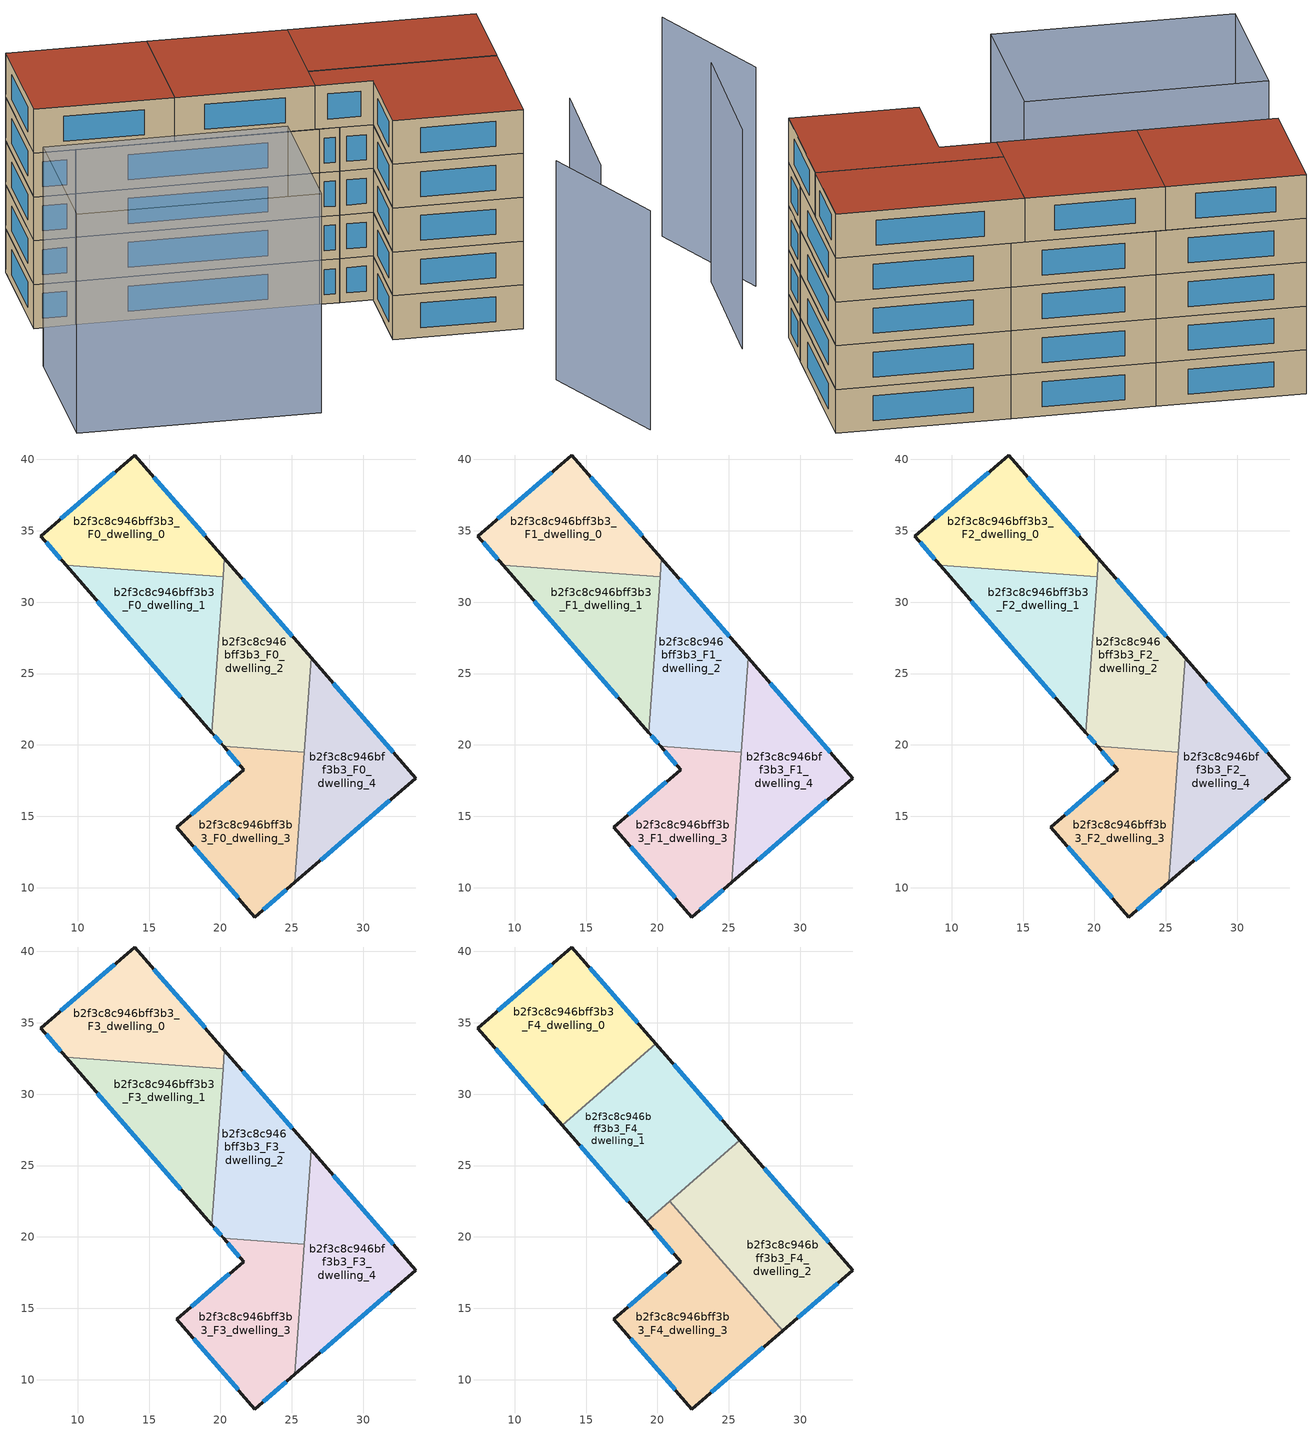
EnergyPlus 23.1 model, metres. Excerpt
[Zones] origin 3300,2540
b2f3c8c946bff3b3_F0_dwelling_0
 floor ground (EU_floor_Construction): 14,40.3 20.28,33.09 20.18,31.79 9.19,32.58 7.42,34.62 z0
 wall outside (EU_wall_Construction): 20.28,33.09 14,40.3 7.42,34.62 9.19,32.58 z0:3
 wall to b2f3c8c946bff3b3_F0_dwelling_1 (EU_wall_Construction): 9.19,32.58 20.18,31.79 z0:3
 wall to b2f3c8c946bff3b3_F0_dwelling_2 (EU_wall_Construction): 20.18,31.79 20.28,33.09 z0:3
 window (EU_Window_Construction): 7.8,34.18 8.81,33.01 / 12.59,39.08 8.83,35.83 / 18.93,34.63 15.35,38.75 z0.64:2.36
b2f3c8c946bff3b3_F0_dwelling_1
 floor ground (EU_floor_Construction): 20.18,31.79 19.4,20.84 9.19,32.58 z0
 wall outside (EU_wall_Construction): 9.19,32.58 19.4,20.84 z0:3
 wall to b2f3c8c946bff3b3_F0_dwelling_2 (EU_wall_Construction): 19.4,20.84 20.18,31.79 z0:3
 window (EU_Window_Construction): 11.38,30.06 17.21,23.36 z0.64:2.36
b2f3c8c946bff3b3_F0_dwelling_2
 floor ground (EU_floor_Construction): 20.28,33.09 26.34,26.11 25.87,19.5 20.22,19.91 19.4,20.84 z0
 wall outside (EU_wall_Construction): 26.34,26.11 20.28,33.09 / 19.4,20.84 20.22,19.91 z0:3
 wall to b2f3c8c946bff3b3_F0_dwelling_3 (EU_wall_Construction): 20.22,19.91 25.87,19.5 z0:3
 wall to b2f3c8c946bff3b3_F0_dwelling_4 (EU_wall_Construction): 25.87,19.5 26.34,26.11 z0:3
 window (EU_Window_Construction): 25.04,27.61 21.58,31.59 / 19.58,20.64 20.04,20.11 z0.64:2.36
b2f3c8c946bff3b3_F0_dwelling_3
 floor ground (EU_floor_Construction): 25.87,19.5 25.22,10.38 22.41,7.96 16.95,14.24 21.64,18.28 20.22,19.91 z0
 wall outside (EU_wall_Construction): 20.22,19.91 21.64,18.28 16.95,14.24 22.41,7.96 25.22,10.38 z0:3
 wall to b2f3c8c946bff3b3_F0_dwelling_4 (EU_wall_Construction): 25.22,10.38 25.87,19.5 z0:3
 window (EU_Window_Construction): 20.63,17.41 17.95,15.1 / 20.52,19.56 21.33,18.62 / 23.01,8.48 24.61,9.86 / 18.12,12.89 21.24,9.3 z0.64:2.36
b2f3c8c946bff3b3_F0_dwelling_4
 floor ground (EU_floor_Construction): 26.34,26.11 33.67,17.68 25.22,10.38 z0
 wall outside (EU_wall_Construction): 25.22,10.38 33.67,17.68 26.34,26.11 z0:3
 window (EU_Window_Construction): 27.03,11.95 31.86,16.12 / 32.1,19.49 27.91,24.31 z0.64:2.36
b2f3c8c946bff3b3_F1_dwelling_0
 floor to b2f3c8c946bff3b3_F0_dwelling_0 (EU_floor_Construction): 14,40.3 20.28,33.09 20.18,31.79 9.19,32.58 7.42,34.62 z3
 wall outside (EU_wall_Construction): 20.28,33.09 14,40.3 7.42,34.62 9.19,32.58 z3:6
 wall to b2f3c8c946bff3b3_F1_dwelling_1 (EU_wall_Construction): 9.19,32.58 20.18,31.79 z3:6
 wall to b2f3c8c946bff3b3_F1_dwelling_2 (EU_wall_Construction): 20.18,31.79 20.28,33.09 z3:6
 window (EU_Window_Construction): 7.8,34.18 8.81,33.01 / 12.59,39.08 8.83,35.83 / 18.93,34.63 15.35,38.75 z3.64:5.36
b2f3c8c946bff3b3_F1_dwelling_1
 floor to b2f3c8c946bff3b3_F0_dwelling_1 (EU_floor_Construction): 20.18,31.79 19.4,20.84 9.19,32.58 z3
 wall outside (EU_wall_Construction): 9.19,32.58 19.4,20.84 z3:6
 wall to b2f3c8c946bff3b3_F1_dwelling_2 (EU_wall_Construction): 19.4,20.84 20.18,31.79 z3:6
 window (EU_Window_Construction): 11.38,30.06 17.21,23.36 z3.64:5.36
b2f3c8c946bff3b3_F1_dwelling_2
 floor to b2f3c8c946bff3b3_F0_dwelling_2 (EU_floor_Construction): 20.28,33.09 26.34,26.11 25.87,19.5 20.22,19.91 19.4,20.84 z3
 wall outside (EU_wall_Construction): 26.34,26.11 20.28,33.09 / 19.4,20.84 20.22,19.91 z3:6
 wall to b2f3c8c946bff3b3_F1_dwelling_3 (EU_wall_Construction): 20.22,19.91 25.87,19.5 z3:6
 wall to b2f3c8c946bff3b3_F1_dwelling_4 (EU_wall_Construction): 25.87,19.5 26.34,26.11 z3:6
 window (EU_Window_Construction): 25.04,27.61 21.58,31.59 / 19.58,20.64 20.04,20.11 z3.64:5.36
b2f3c8c946bff3b3_F1_dwelling_3
 floor to b2f3c8c946bff3b3_F0_dwelling_3 (EU_floor_Construction): 25.87,19.5 25.22,10.38 22.41,7.96 16.95,14.24 21.64,18.28 20.22,19.91 z3
 wall outside (EU_wall_Construction): 20.22,19.91 21.64,18.28 16.95,14.24 22.41,7.96 25.22,10.38 z3:6
 wall to b2f3c8c946bff3b3_F1_dwelling_4 (EU_wall_Construction): 25.22,10.38 25.87,19.5 z3:6
 window (EU_Window_Construction): 20.63,17.41 17.95,15.1 / 20.52,19.56 21.33,18.62 / 23.01,8.48 24.61,9.86 / 18.12,12.89 21.24,9.3 z3.64:5.36
b2f3c8c946bff3b3_F1_dwelling_4
 floor to b2f3c8c946bff3b3_F0_dwelling_4 (EU_floor_Construction): 26.34,26.11 33.67,17.68 25.22,10.38 z3
 wall outside (EU_wall_Construction): 25.22,10.38 33.67,17.68 26.34,26.11 z3:6
 window (EU_Window_Construction): 27.03,11.95 31.86,16.12 / 32.1,19.49 27.91,24.31 z3.64:5.36
b2f3c8c946bff3b3_F2_dwelling_0
 floor to b2f3c8c946bff3b3_F1_dwelling_0 (EU_floor_Construction): 14,40.3 20.28,33.09 20.18,31.79 9.19,32.58 7.42,34.62 z6
 wall outside (EU_wall_Construction): 20.28,33.09 14,40.3 7.42,34.62 9.19,32.58 z6:9
 wall to b2f3c8c946bff3b3_F2_dwelling_1 (EU_wall_Construction): 9.19,32.58 20.18,31.79 z6:9
 wall to b2f3c8c946bff3b3_F2_dwelling_2 (EU_wall_Construction): 20.18,31.79 20.28,33.09 z6:9
 window (EU_Window_Construction): 7.8,34.18 8.81,33.01 / 12.59,39.08 8.83,35.83 / 18.93,34.63 15.35,38.75 z6.64:8.36
b2f3c8c946bff3b3_F2_dwelling_1
 floor to b2f3c8c946bff3b3_F1_dwelling_1 (EU_floor_Construction): 20.18,31.79 19.4,20.84 9.19,32.58 z6
 wall outside (EU_wall_Construction): 9.19,32.58 19.4,20.84 z6:9
 wall to b2f3c8c946bff3b3_F2_dwelling_2 (EU_wall_Construction): 19.4,20.84 20.18,31.79 z6:9
 window (EU_Window_Construction): 11.38,30.06 17.21,23.36 z6.64:8.36
b2f3c8c946bff3b3_F2_dwelling_2
 floor to b2f3c8c946bff3b3_F1_dwelling_2 (EU_floor_Construction): 20.28,33.09 26.34,26.11 25.87,19.5 20.22,19.91 19.4,20.84 z6
 wall outside (EU_wall_Construction): 26.34,26.11 20.28,33.09 / 19.4,20.84 20.22,19.91 z6:9
 wall to b2f3c8c946bff3b3_F2_dwelling_3 (EU_wall_Construction): 20.22,19.91 25.87,19.5 z6:9
 wall to b2f3c8c946bff3b3_F2_dwelling_4 (EU_wall_Construction): 25.87,19.5 26.34,26.11 z6:9
 window (EU_Window_Construction): 25.04,27.61 21.58,31.59 / 19.58,20.64 20.04,20.11 z6.64:8.36
b2f3c8c946bff3b3_F2_dwelling_3
 floor to b2f3c8c946bff3b3_F1_dwelling_3 (EU_floor_Construction): 25.87,19.5 25.22,10.38 22.41,7.96 16.95,14.24 21.64,18.28 20.22,19.91 z6
 wall outside (EU_wall_Construction): 20.22,19.91 21.64,18.28 16.95,14.24 22.41,7.96 25.22,10.38 z6:9
 wall to b2f3c8c946bff3b3_F2_dwelling_4 (EU_wall_Construction): 25.22,10.38 25.87,19.5 z6:9
 window (EU_Window_Construction): 20.63,17.41 17.95,15.1 / 20.52,19.56 21.33,18.62 / 23.01,8.48 24.61,9.86 / 18.12,12.89 21.24,9.3 z6.64:8.36
b2f3c8c946bff3b3_F2_dwelling_4
 floor to b2f3c8c946bff3b3_F1_dwelling_4 (EU_floor_Construction): 26.34,26.11 33.67,17.68 25.22,10.38 z6
 wall outside (EU_wall_Construction): 25.22,10.38 33.67,17.68 26.34,26.11 z6:9
 window (EU_Window_Construction): 27.03,11.95 31.86,16.12 / 32.1,19.49 27.91,24.31 z6.64:8.36
b2f3c8c946bff3b3_F3_dwelling_0
 floor to b2f3c8c946bff3b3_F2_dwelling_0 (EU_floor_Construction): 14,40.3 20.28,33.09 20.18,31.79 9.19,32.58 7.42,34.62 z9
 wall outside (EU_wall_Construction): 20.28,33.09 14,40.3 7.42,34.62 9.19,32.58 z9:12
 wall to b2f3c8c946bff3b3_F3_dwelling_1 (EU_wall_Construction): 9.19,32.58 20.18,31.79 z9:12
 wall to b2f3c8c946bff3b3_F3_dwelling_2 (EU_wall_Construction): 20.18,31.79 20.28,33.09 z9:12
 window (EU_Window_Construction): 7.8,34.18 8.81,33.01 / 12.59,39.08 8.83,35.83 / 18.93,34.63 15.35,38.75 z9.64:11.36
b2f3c8c946bff3b3_F3_dwelling_1
 floor to b2f3c8c946bff3b3_F2_dwelling_1 (EU_floor_Construction): 20.18,31.79 19.4,20.84 9.19,32.58 z9
 wall outside (EU_wall_Construction): 9.19,32.58 19.4,20.84 z9:12
 wall to b2f3c8c946bff3b3_F3_dwelling_2 (EU_wall_Construction): 19.4,20.84 20.18,31.79 z9:12
 window (EU_Window_Construction): 11.38,30.06 17.21,23.36 z9.64:11.36
b2f3c8c946bff3b3_F3_dwelling_2
 floor to b2f3c8c946bff3b3_F2_dwelling_2 (EU_floor_Construction): 20.28,33.09 26.34,26.11 25.87,19.5 20.22,19.91 19.4,20.84 z9
 wall outside (EU_wall_Construction): 26.34,26.11 20.28,33.09 / 19.4,20.84 20.22,19.91 z9:12
 wall to b2f3c8c946bff3b3_F3_dwelling_3 (EU_wall_Construction): 20.22,19.91 25.87,19.5 z9:12
 wall to b2f3c8c946bff3b3_F3_dwelling_4 (EU_wall_Construction): 25.87,19.5 26.34,26.11 z9:12
 window (EU_Window_Construction): 25.04,27.61 21.58,31.59 / 19.58,20.64 20.04,20.11 z9.64:11.36
b2f3c8c946bff3b3_F3_dwelling_3
 floor to b2f3c8c946bff3b3_F2_dwelling_3 (EU_floor_Construction): 25.87,19.5 25.22,10.38 22.41,7.96 16.95,14.24 21.64,18.28 20.22,19.91 z9
 wall outside (EU_wall_Construction): 20.22,19.91 21.64,18.28 16.95,14.24 22.41,7.96 25.22,10.38 z9:12
 wall to b2f3c8c946bff3b3_F3_dwelling_4 (EU_wall_Construction): 25.22,10.38 25.87,19.5 z9:12
 window (EU_Window_Construction): 20.63,17.41 17.95,15.1 / 20.52,19.56 21.33,18.62 / 23.01,8.48 24.61,9.86 / 18.12,12.89 21.24,9.3 z9.64:11.36
b2f3c8c946bff3b3_F3_dwelling_4
 floor to b2f3c8c946bff3b3_F2_dwelling_4 (EU_floor_Construction): 26.34,26.11 33.67,17.68 25.22,10.38 z9
 wall outside (EU_wall_Construction): 25.22,10.38 33.67,17.68 26.34,26.11 z9:12
 window (EU_Window_Construction): 27.03,11.95 31.86,16.12 / 32.1,19.49 27.91,24.31 z9.64:11.36
b2f3c8c946bff3b3_F4_dwelling_0
 floor to b2f3c8c946bff3b3_F3_dwelling_0 (EU_floor_Construction): 14,40.3 19.88,33.54 18.04,31.94 9.19,32.58 7.42,34.62 z12
 floor to b2f3c8c946bff3b3_F3_dwelling_1 (EU_floor_Construction): 18.04,31.94 13.32,27.84 9.19,32.58 z12
 wall outside (EU_wall_Construction): 19.88,33.54 14,40.3 7.42,34.62 13.32,27.84 z12:15
 wall to b2f3c8c946bff3b3_F4_dwelling_1 (EU_wall_Construction): 13.32,27.84 19.88,33.54 z12:15
 window (EU_Window_Construction): 8.68,33.16 12.05,29.29 / 12.59,39.08 8.83,35.83 / 18.62,34.99 15.26,38.85 z12.64:14.36
 roof outside (EU_roof_Construction): 19.88,33.54 14,40.3 7.42,34.62 13.32,27.84 z15
b2f3c8c946bff3b3_F4_dwelling_1
 floor to b2f3c8c946bff3b3_F3_dwelling_1 (EU_floor_Construction): 20.18,31.79 19.43,21.26 19.21,21.07 13.32,27.84 18.04,31.94 z12
 floor to b2f3c8c946bff3b3_F3_dwelling_0 (EU_floor_Construction): 19.88,33.54 20.28,33.09 20.18,31.79 18.04,31.94 z12
 floor to b2f3c8c946bff3b3_F3_dwelling_2 (EU_floor_Construction): 20.28,33.09 25.77,26.77 19.43,21.26 z12
 wall outside (EU_wall_Construction): 13.32,27.84 19.21,21.07 / 25.77,26.77 19.88,33.54 z12:15
 wall to b2f3c8c946bff3b3_F4_dwelling_2 (EU_wall_Construction): 20.87,22.52 25.77,26.77 z12:15
 wall to b2f3c8c946bff3b3_F4_dwelling_3 (EU_wall_Construction): 19.21,21.07 20.87,22.52 z12:15
 window (EU_Window_Construction): 14.58,26.39 17.94,22.52 / 24.51,28.22 21.14,32.09 z12.64:14.36
 roof outside (EU_roof_Construction): 25.77,26.77 19.88,33.54 13.32,27.84 19.21,21.07 z15
b2f3c8c946bff3b3_F4_dwelling_2
 floor to b2f3c8c946bff3b3_F3_dwelling_2 (EU_floor_Construction): 25.77,26.77 26.34,26.11 25.87,19.5 23.34,19.68 20.88,22.52 z12
 floor to b2f3c8c946bff3b3_F3_dwelling_4 (EU_floor_Construction): 26.34,26.11 33.67,17.68 28.76,13.45 25.69,16.98 z12
 floor to b2f3c8c946bff3b3_F3_dwelling_3 (EU_floor_Construction): 25.87,19.5 25.69,16.98 23.34,19.68 z12
 wall outside (EU_wall_Construction): 28.76,13.45 33.67,17.68 25.77,26.77 z12:15
 wall to b2f3c8c946bff3b3_F4_dwelling_3 (EU_wall_Construction): 20.88,22.52 28.76,13.45 z12:15
 window (EU_Window_Construction): 29.81,14.35 32.62,16.78 / 31.98,19.63 27.46,24.83 z12.64:14.36
 roof outside (EU_roof_Construction): 33.67,17.68 25.77,26.77 20.88,22.52 28.76,13.45 z15
b2f3c8c946bff3b3_F4_dwelling_3
 floor to b2f3c8c946bff3b3_F3_dwelling_3 (EU_floor_Construction): 23.34,19.68 25.69,16.98 25.22,10.38 22.41,7.96 16.95,14.24 21.64,18.28 20.22,19.91 z12
 floor to b2f3c8c946bff3b3_F3_dwelling_1 (EU_floor_Construction): 19.43,21.26 19.4,20.84 19.21,21.07 z12
 floor to b2f3c8c946bff3b3_F3_dwelling_4 (EU_floor_Construction): 25.69,16.98 28.76,13.45 25.22,10.38 z12
 floor to b2f3c8c946bff3b3_F3_dwelling_2 (EU_floor_Construction): 20.88,22.52 23.34,19.68 20.22,19.9 19.4,20.84 19.43,21.26 z12
 wall outside (EU_wall_Construction): 19.21,21.07 21.64,18.28 16.95,14.24 22.41,7.96 28.76,13.45 z12:15
 window (EU_Window_Construction): 23.77,9.13 27.4,12.27 / 18.12,12.89 21.24,9.3 / 20.63,17.41 17.95,15.1 / 19.73,20.47 21.11,18.87 z12.64:14.36
 roof outside (EU_roof_Construction): 28.76,13.45 20.88,22.52 19.21,21.07 21.64,18.28 16.95,14.24 22.41,7.96 z15
shading: 17.42,-0.4 25.36,6.32 / 16.63,2.36 12.91,-6.46 / 5.1,12.69 -5.12,24.44 / -5.12,24.44 2.74,31.29 / 2.74,31.29 12.96,19.54 / 12.96,19.54 5.1,12.69 z0:15
[Building]
EU S2 Campaign: North Axis=0; Terrain=City; Solar Distribution=FullExterior
[Site:Location]
Yerevan-Zvartnots.Intl.AP: Latitude=40.15; Longitude=44.383; Time Zone=4; Elevation=854
[SizingPeriod:WeatherFileDays]
AnnualSizingPeriod: Begin Month=1; Begin Day of Month=1; End Month=12; End Day of Month=31; Day of Week for Start Day=Monday; Use Weather File Daylight Saving Period=No; Use Weather File Rain and Snow Indicators=No
[MATERIAL]
EU_InternalMass_Material: Roughness=MediumRough; Thickness=0.1; Conductivity=1; Density=1800; Specific Heat=900; Thermal Absorptance=0.9; Solar Absorptance=0.7; Visible Absorptance=0.7
[MATERIAL:NOMASS] Roughness=MediumRough; Thermal Absorptance=0.9; Solar Absorptance=0.7; Visible Absorptance=0.7
Name | Thermal Resistance
EU_wall_NoMass | 1.05043
EU_roof_NoMass | 1.45357
EU_floor_NoMass | 0.478065
[WINDOWMATERIAL:SIMPLEGLAZINGSYSTEM]
EU_Window_SimpleGlazing: UFactor=2.5566; Solar Heat Gain Coefficient=0.75; Visible Transmittance=0.75
[CONSTRUCTION]
EU_wall_Construction: EU_wall_NoMass
EU_roof_Construction: EU_roof_NoMass
EU_floor_Construction: EU_floor_NoMass
EU_Window_Construction: EU_Window_SimpleGlazing
EU_InternalMass_Construction: EU_InternalMass_Material
[ZONE] Type=1; Multiplier=1; Ceiling Height=autocalculate; Floor Area=autocalculate; Part of Total Floor Area=Yes
Name | Volume
b2f3c8c946bff3b3_F0_dwelling_0; b2f3c8c946bff3b3_F1_dwelling_0; b2f3c8c946bff3b3_F2_dwelling_0; b2f3c8c946bff3b3_F3_dwelling_0 | 181.427
b2f3c8c946bff3b3_F4_dwelling_0 | 234.039
b2f3c8c946bff3b3_F0_dwelling_1; b2f3c8c946bff3b3_F1_dwelling_1; b2f3c8c946bff3b3_F2_dwelling_1; b2f3c8c946bff3b3_F3_dwelling_1 | 181.401
b2f3c8c946bff3b3_F4_dwelling_1 | 234.027
b2f3c8c946bff3b3_F0_dwelling_2; b2f3c8c946bff3b3_F1_dwelling_2; b2f3c8c946bff3b3_F2_dwelling_2; b2f3c8c946bff3b3_F3_dwelling_2 | 193.052
b2f3c8c946bff3b3_F4_dwelling_2 | 234.028
b2f3c8c946bff3b3_F0_dwelling_3; b2f3c8c946bff3b3_F1_dwelling_3; b2f3c8c946bff3b3_F2_dwelling_3; b2f3c8c946bff3b3_F3_dwelling_3 | 193.041
b2f3c8c946bff3b3_F4_dwelling_3 | 234.02
b2f3c8c946bff3b3_F0_dwelling_4; b2f3c8c946bff3b3_F1_dwelling_4; b2f3c8c946bff3b3_F2_dwelling_4; b2f3c8c946bff3b3_F3_dwelling_4 | 187.21
[INTERNALMASS] Construction=EU_InternalMass_Construction
Name | Zone or ZoneList | Surface Area
b2f3c8c946bff3b3_F0_dwelling_0_EU_InternalMass | b2f3c8c946bff3b3_F0_dwelling_0 | 60.4734
b2f3c8c946bff3b3_F0_dwelling_1_EU_InternalMass | b2f3c8c946bff3b3_F0_dwelling_1 | 60.4608
b2f3c8c946bff3b3_F0_dwelling_2_EU_InternalMass | b2f3c8c946bff3b3_F0_dwelling_2 | 64.3501
b2f3c8c946bff3b3_F0_dwelling_3_EU_InternalMass | b2f3c8c946bff3b3_F0_dwelling_3 | 64.3471
b2f3c8c946bff3b3_F0_dwelling_4_EU_InternalMass | b2f3c8c946bff3b3_F0_dwelling_4 | 62.4033
b2f3c8c946bff3b3_F1_dwelling_0_EU_InternalMass | b2f3c8c946bff3b3_F1_dwelling_0 | 60.4734
b2f3c8c946bff3b3_F1_dwelling_1_EU_InternalMass | b2f3c8c946bff3b3_F1_dwelling_1 | 60.4608
b2f3c8c946bff3b3_F1_dwelling_2_EU_InternalMass | b2f3c8c946bff3b3_F1_dwelling_2 | 64.3501
b2f3c8c946bff3b3_F1_dwelling_3_EU_InternalMass | b2f3c8c946bff3b3_F1_dwelling_3 | 64.3471
b2f3c8c946bff3b3_F1_dwelling_4_EU_InternalMass | b2f3c8c946bff3b3_F1_dwelling_4 | 62.4033
b2f3c8c946bff3b3_F2_dwelling_0_EU_InternalMass | b2f3c8c946bff3b3_F2_dwelling_0 | 60.4734
b2f3c8c946bff3b3_F2_dwelling_1_EU_InternalMass | b2f3c8c946bff3b3_F2_dwelling_1 | 60.4608
b2f3c8c946bff3b3_F2_dwelling_2_EU_InternalMass | b2f3c8c946bff3b3_F2_dwelling_2 | 64.3501
b2f3c8c946bff3b3_F2_dwelling_3_EU_InternalMass | b2f3c8c946bff3b3_F2_dwelling_3 | 64.3471
b2f3c8c946bff3b3_F2_dwelling_4_EU_InternalMass | b2f3c8c946bff3b3_F2_dwelling_4 | 62.4033
b2f3c8c946bff3b3_F3_dwelling_0_EU_InternalMass | b2f3c8c946bff3b3_F3_dwelling_0 | 60.4734
b2f3c8c946bff3b3_F3_dwelling_1_EU_InternalMass | b2f3c8c946bff3b3_F3_dwelling_1 | 60.4608
b2f3c8c946bff3b3_F3_dwelling_2_EU_InternalMass | b2f3c8c946bff3b3_F3_dwelling_2 | 64.3501
b2f3c8c946bff3b3_F3_dwelling_3_EU_InternalMass | b2f3c8c946bff3b3_F3_dwelling_3 | 64.3471
b2f3c8c946bff3b3_F3_dwelling_4_EU_InternalMass | b2f3c8c946bff3b3_F3_dwelling_4 | 62.4033
b2f3c8c946bff3b3_F4_dwelling_0_EU_InternalMass | b2f3c8c946bff3b3_F4_dwelling_0 | 78.0129
b2f3c8c946bff3b3_F4_dwelling_1_EU_InternalMass | b2f3c8c946bff3b3_F4_dwelling_1 | 78.0092
b2f3c8c946bff3b3_F4_dwelling_2_EU_InternalMass | b2f3c8c946bff3b3_F4_dwelling_2 | 78.0079
b2f3c8c946bff3b3_F4_dwelling_3_EU_InternalMass | b2f3c8c946bff3b3_F4_dwelling_3 | 78.0063
[OTHEREQUIPMENT] Fuel Type=Electricity; Design Level Calculation Method=Watts/Area; Power per Zone Floor Area=1; Fraction Latent=0; Fraction Radiant=0; Fraction Lost=0; Carbon Dioxide Generation Rate=0; EndUse Subcategory=EU_Step8_InternalGains
Name | Zone or ZoneList or Space or SpaceList | Schedule
EU_Step8_InternalGain_b2f3c8c946bff3b3_F0_dwelling_0_f000 | b2f3c8c946bff3b3_F0_dwelling_0 | EU_Step8_GainSchedule_b2f3c8c946bff3b3_F0_dwelling_0_f000
EU_Step8_InternalGain_b2f3c8c946bff3b3_F0_dwelling_1_f000 | b2f3c8c946bff3b3_F0_dwelling_1 | EU_Step8_GainSchedule_b2f3c8c946bff3b3_F0_dwelling_1_f000
EU_Step8_InternalGain_b2f3c8c946bff3b3_F0_dwelling_2_f000 | b2f3c8c946bff3b3_F0_dwelling_2 | EU_Step8_GainSchedule_b2f3c8c946bff3b3_F0_dwelling_2_f000
EU_Step8_InternalGain_b2f3c8c946bff3b3_F0_dwelling_3_f000 | b2f3c8c946bff3b3_F0_dwelling_3 | EU_Step8_GainSchedule_b2f3c8c946bff3b3_F0_dwelling_3_f000
EU_Step8_InternalGain_b2f3c8c946bff3b3_F0_dwelling_4_f000 | b2f3c8c946bff3b3_F0_dwelling_4 | EU_Step8_GainSchedule_b2f3c8c946bff3b3_F0_dwelling_4_f000
EU_Step8_InternalGain_b2f3c8c946bff3b3_F1_dwelling_0_f000 | b2f3c8c946bff3b3_F1_dwelling_0 | EU_Step8_GainSchedule_b2f3c8c946bff3b3_F1_dwelling_0_f000
EU_Step8_InternalGain_b2f3c8c946bff3b3_F1_dwelling_1_f000 | b2f3c8c946bff3b3_F1_dwelling_1 | EU_Step8_GainSchedule_b2f3c8c946bff3b3_F1_dwelling_1_f000
EU_Step8_InternalGain_b2f3c8c946bff3b3_F1_dwelling_2_f000 | b2f3c8c946bff3b3_F1_dwelling_2 | EU_Step8_GainSchedule_b2f3c8c946bff3b3_F1_dwelling_2_f000
EU_Step8_InternalGain_b2f3c8c946bff3b3_F1_dwelling_3_f000 | b2f3c8c946bff3b3_F1_dwelling_3 | EU_Step8_GainSchedule_b2f3c8c946bff3b3_F1_dwelling_3_f000
EU_Step8_InternalGain_b2f3c8c946bff3b3_F1_dwelling_4_f000 | b2f3c8c946bff3b3_F1_dwelling_4 | EU_Step8_GainSchedule_b2f3c8c946bff3b3_F1_dwelling_4_f000
EU_Step8_InternalGain_b2f3c8c946bff3b3_F2_dwelling_0_f000 | b2f3c8c946bff3b3_F2_dwelling_0 | EU_Step8_GainSchedule_b2f3c8c946bff3b3_F2_dwelling_0_f000
EU_Step8_InternalGain_b2f3c8c946bff3b3_F2_dwelling_1_f000 | b2f3c8c946bff3b3_F2_dwelling_1 | EU_Step8_GainSchedule_b2f3c8c946bff3b3_F2_dwelling_1_f000
EU_Step8_InternalGain_b2f3c8c946bff3b3_F2_dwelling_2_f000 | b2f3c8c946bff3b3_F2_dwelling_2 | EU_Step8_GainSchedule_b2f3c8c946bff3b3_F2_dwelling_2_f000
EU_Step8_InternalGain_b2f3c8c946bff3b3_F2_dwelling_3_f000 | b2f3c8c946bff3b3_F2_dwelling_3 | EU_Step8_GainSchedule_b2f3c8c946bff3b3_F2_dwelling_3_f000
EU_Step8_InternalGain_b2f3c8c946bff3b3_F2_dwelling_4_f000 | b2f3c8c946bff3b3_F2_dwelling_4 | EU_Step8_GainSchedule_b2f3c8c946bff3b3_F2_dwelling_4_f000
EU_Step8_InternalGain_b2f3c8c946bff3b3_F3_dwelling_0_f000 | b2f3c8c946bff3b3_F3_dwelling_0 | EU_Step8_GainSchedule_b2f3c8c946bff3b3_F3_dwelling_0_f000
EU_Step8_InternalGain_b2f3c8c946bff3b3_F3_dwelling_1_f000 | b2f3c8c946bff3b3_F3_dwelling_1 | EU_Step8_GainSchedule_b2f3c8c946bff3b3_F3_dwelling_1_f000
EU_Step8_InternalGain_b2f3c8c946bff3b3_F3_dwelling_2_f000 | b2f3c8c946bff3b3_F3_dwelling_2 | EU_Step8_GainSchedule_b2f3c8c946bff3b3_F3_dwelling_2_f000
EU_Step8_InternalGain_b2f3c8c946bff3b3_F3_dwelling_3_f000 | b2f3c8c946bff3b3_F3_dwelling_3 | EU_Step8_GainSchedule_b2f3c8c946bff3b3_F3_dwelling_3_f000
EU_Step8_InternalGain_b2f3c8c946bff3b3_F3_dwelling_4_f000 | b2f3c8c946bff3b3_F3_dwelling_4 | EU_Step8_GainSchedule_b2f3c8c946bff3b3_F3_dwelling_4_f000
EU_Step8_InternalGain_b2f3c8c946bff3b3_F4_dwelling_0_f000 | b2f3c8c946bff3b3_F4_dwelling_0 | EU_Step8_GainSchedule_b2f3c8c946bff3b3_F4_dwelling_0_f000
EU_Step8_InternalGain_b2f3c8c946bff3b3_F4_dwelling_1_f000 | b2f3c8c946bff3b3_F4_dwelling_1 | EU_Step8_GainSchedule_b2f3c8c946bff3b3_F4_dwelling_1_f000
EU_Step8_InternalGain_b2f3c8c946bff3b3_F4_dwelling_2_f000 | b2f3c8c946bff3b3_F4_dwelling_2 | EU_Step8_GainSchedule_b2f3c8c946bff3b3_F4_dwelling_2_f000
EU_Step8_InternalGain_b2f3c8c946bff3b3_F4_dwelling_3_f000 | b2f3c8c946bff3b3_F4_dwelling_3 | EU_Step8_GainSchedule_b2f3c8c946bff3b3_F4_dwelling_3_f000
[ZONEVENTILATION:DESIGNFLOWRATE] Schedule=EU_AlwaysOn; Design Flow Rate Calculation Method=AirChanges/Hour; Air Changes per Hour=0.557805; Ventilation Type=Natural; Fan Pressure Rise=0; Fan Total Efficiency=1; Constant Term Coefficient=1; Temperature Term Coefficient=0; Velocity Term Coefficient=0; Velocity Squared Term Coefficient=0; Minimum Indoor Temperature=-100; Maximum Indoor Temperature=100; Delta Temperature=-100; Minimum Outdoor Temperature=-100; Maximum Outdoor Temperature=100; Maximum Wind Speed=40
Name | Zone or ZoneList or Space or SpaceList
EU_ConstantAir_b2f3c8c946bff3b3_F0_dwelling_0 | b2f3c8c946bff3b3_F0_dwelling_0
EU_ConstantAir_b2f3c8c946bff3b3_F0_dwelling_1 | b2f3c8c946bff3b3_F0_dwelling_1
EU_ConstantAir_b2f3c8c946bff3b3_F0_dwelling_2 | b2f3c8c946bff3b3_F0_dwelling_2
EU_ConstantAir_b2f3c8c946bff3b3_F0_dwelling_3 | b2f3c8c946bff3b3_F0_dwelling_3
EU_ConstantAir_b2f3c8c946bff3b3_F0_dwelling_4 | b2f3c8c946bff3b3_F0_dwelling_4
EU_ConstantAir_b2f3c8c946bff3b3_F1_dwelling_0 | b2f3c8c946bff3b3_F1_dwelling_0
EU_ConstantAir_b2f3c8c946bff3b3_F1_dwelling_1 | b2f3c8c946bff3b3_F1_dwelling_1
EU_ConstantAir_b2f3c8c946bff3b3_F1_dwelling_2 | b2f3c8c946bff3b3_F1_dwelling_2
EU_ConstantAir_b2f3c8c946bff3b3_F1_dwelling_3 | b2f3c8c946bff3b3_F1_dwelling_3
EU_ConstantAir_b2f3c8c946bff3b3_F1_dwelling_4 | b2f3c8c946bff3b3_F1_dwelling_4
EU_ConstantAir_b2f3c8c946bff3b3_F2_dwelling_0 | b2f3c8c946bff3b3_F2_dwelling_0
EU_ConstantAir_b2f3c8c946bff3b3_F2_dwelling_1 | b2f3c8c946bff3b3_F2_dwelling_1
EU_ConstantAir_b2f3c8c946bff3b3_F2_dwelling_2 | b2f3c8c946bff3b3_F2_dwelling_2
EU_ConstantAir_b2f3c8c946bff3b3_F2_dwelling_3 | b2f3c8c946bff3b3_F2_dwelling_3
EU_ConstantAir_b2f3c8c946bff3b3_F2_dwelling_4 | b2f3c8c946bff3b3_F2_dwelling_4
EU_ConstantAir_b2f3c8c946bff3b3_F3_dwelling_0 | b2f3c8c946bff3b3_F3_dwelling_0
EU_ConstantAir_b2f3c8c946bff3b3_F3_dwelling_1 | b2f3c8c946bff3b3_F3_dwelling_1
EU_ConstantAir_b2f3c8c946bff3b3_F3_dwelling_2 | b2f3c8c946bff3b3_F3_dwelling_2
EU_ConstantAir_b2f3c8c946bff3b3_F3_dwelling_3 | b2f3c8c946bff3b3_F3_dwelling_3
EU_ConstantAir_b2f3c8c946bff3b3_F3_dwelling_4 | b2f3c8c946bff3b3_F3_dwelling_4
EU_ConstantAir_b2f3c8c946bff3b3_F4_dwelling_0 | b2f3c8c946bff3b3_F4_dwelling_0
EU_ConstantAir_b2f3c8c946bff3b3_F4_dwelling_1 | b2f3c8c946bff3b3_F4_dwelling_1
EU_ConstantAir_b2f3c8c946bff3b3_F4_dwelling_2 | b2f3c8c946bff3b3_F4_dwelling_2
EU_ConstantAir_b2f3c8c946bff3b3_F4_dwelling_3 | b2f3c8c946bff3b3_F4_dwelling_3
[HVACTEMPLATE:THERMOSTAT] Constant Heating Setpoint=20; Constant Cooling Setpoint=50
EU_HeatOnly_b2f3c8c946bff3b3_F0_dwelling_0; EU_HeatOnly_b2f3c8c946bff3b3_F0_dwelling_1; EU_HeatOnly_b2f3c8c946bff3b3_F0_dwelling_2; EU_HeatOnly_b2f3c8c946bff3b3_F0_dwelling_3; EU_HeatOnly_b2f3c8c946bff3b3_F0_dwelling_4; EU_HeatOnly_b2f3c8c946bff3b3_F1_dwelling_0; EU_HeatOnly_b2f3c8c946bff3b3_F1_dwelling_1; EU_HeatOnly_b2f3c8c946bff3b3_F1_dwelling_2; EU_HeatOnly_b2f3c8c946bff3b3_F1_dwelling_3; EU_HeatOnly_b2f3c8c946bff3b3_F1_dwelling_4; EU_HeatOnly_b2f3c8c946bff3b3_F2_dwelling_0; EU_HeatOnly_b2f3c8c946bff3b3_F2_dwelling_1; EU_HeatOnly_b2f3c8c946bff3b3_F2_dwelling_2; EU_HeatOnly_b2f3c8c946bff3b3_F2_dwelling_3; EU_HeatOnly_b2f3c8c946bff3b3_F2_dwelling_4; EU_HeatOnly_b2f3c8c946bff3b3_F3_dwelling_0; EU_HeatOnly_b2f3c8c946bff3b3_F3_dwelling_1; EU_HeatOnly_b2f3c8c946bff3b3_F3_dwelling_2; EU_HeatOnly_b2f3c8c946bff3b3_F3_dwelling_3; EU_HeatOnly_b2f3c8c946bff3b3_F3_dwelling_4; EU_HeatOnly_b2f3c8c946bff3b3_F4_dwelling_0; EU_HeatOnly_b2f3c8c946bff3b3_F4_dwelling_1; EU_HeatOnly_b2f3c8c946bff3b3_F4_dwelling_2; EU_HeatOnly_b2f3c8c946bff3b3_F4_dwelling_3
[HVACTEMPLATE:ZONE:IDEALLOADSAIRSYSTEM] System Availability Schedule=EU_AlwaysOn; Maximum Heating Supply Air Temperature=50; Minimum Cooling Supply Air Temperature=13; Maximum Heating Supply Air Humidity Ratio=0.0156; Minimum Cooling Supply Air Humidity Ratio=0.0077; Heating Limit=NoLimit; Cooling Limit=NoLimit; Heating Availability Schedule=EU_AlwaysOn; Cooling Availability Schedule=EU_CoolingOff; Dehumidification Control Type=ConstantSensibleHeatRatio; Cooling Sensible Heat Ratio=0.7; Dehumidification Setpoint=60; Humidification Control Type=None; Humidification Setpoint=30; Outdoor Air Method=None; Outdoor Air Flow Rate per Person=0.00944; Outdoor Air Flow Rate per Zone Floor Area=0; Outdoor Air Flow Rate per Zone=0; Demand Controlled Ventilation Type=None; Outdoor Air Economizer Type=NoEconomizer; Heat Recovery Type=None; Sensible Heat Recovery Effectiveness=0.7; Latent Heat Recovery Effectiveness=0.65
Name | Template Thermostat
b2f3c8c946bff3b3_F0_dwelling_0 | EU_HeatOnly_b2f3c8c946bff3b3_F0_dwelling_0
b2f3c8c946bff3b3_F0_dwelling_1 | EU_HeatOnly_b2f3c8c946bff3b3_F0_dwelling_1
b2f3c8c946bff3b3_F0_dwelling_2 | EU_HeatOnly_b2f3c8c946bff3b3_F0_dwelling_2
b2f3c8c946bff3b3_F0_dwelling_3 | EU_HeatOnly_b2f3c8c946bff3b3_F0_dwelling_3
b2f3c8c946bff3b3_F0_dwelling_4 | EU_HeatOnly_b2f3c8c946bff3b3_F0_dwelling_4
b2f3c8c946bff3b3_F1_dwelling_0 | EU_HeatOnly_b2f3c8c946bff3b3_F1_dwelling_0
b2f3c8c946bff3b3_F1_dwelling_1 | EU_HeatOnly_b2f3c8c946bff3b3_F1_dwelling_1
b2f3c8c946bff3b3_F1_dwelling_2 | EU_HeatOnly_b2f3c8c946bff3b3_F1_dwelling_2
b2f3c8c946bff3b3_F1_dwelling_3 | EU_HeatOnly_b2f3c8c946bff3b3_F1_dwelling_3
b2f3c8c946bff3b3_F1_dwelling_4 | EU_HeatOnly_b2f3c8c946bff3b3_F1_dwelling_4
b2f3c8c946bff3b3_F2_dwelling_0 | EU_HeatOnly_b2f3c8c946bff3b3_F2_dwelling_0
b2f3c8c946bff3b3_F2_dwelling_1 | EU_HeatOnly_b2f3c8c946bff3b3_F2_dwelling_1
b2f3c8c946bff3b3_F2_dwelling_2 | EU_HeatOnly_b2f3c8c946bff3b3_F2_dwelling_2
b2f3c8c946bff3b3_F2_dwelling_3 | EU_HeatOnly_b2f3c8c946bff3b3_F2_dwelling_3
b2f3c8c946bff3b3_F2_dwelling_4 | EU_HeatOnly_b2f3c8c946bff3b3_F2_dwelling_4
b2f3c8c946bff3b3_F3_dwelling_0 | EU_HeatOnly_b2f3c8c946bff3b3_F3_dwelling_0
b2f3c8c946bff3b3_F3_dwelling_1 | EU_HeatOnly_b2f3c8c946bff3b3_F3_dwelling_1
b2f3c8c946bff3b3_F3_dwelling_2 | EU_HeatOnly_b2f3c8c946bff3b3_F3_dwelling_2
b2f3c8c946bff3b3_F3_dwelling_3 | EU_HeatOnly_b2f3c8c946bff3b3_F3_dwelling_3
b2f3c8c946bff3b3_F3_dwelling_4 | EU_HeatOnly_b2f3c8c946bff3b3_F3_dwelling_4
b2f3c8c946bff3b3_F4_dwelling_0 | EU_HeatOnly_b2f3c8c946bff3b3_F4_dwelling_0
b2f3c8c946bff3b3_F4_dwelling_1 | EU_HeatOnly_b2f3c8c946bff3b3_F4_dwelling_1
b2f3c8c946bff3b3_F4_dwelling_2 | EU_HeatOnly_b2f3c8c946bff3b3_F4_dwelling_2
b2f3c8c946bff3b3_F4_dwelling_3 | EU_HeatOnly_b2f3c8c946bff3b3_F4_dwelling_3
[SIZING:ZONE] Zone Cooling Design Supply Air Temperature Input Method=SupplyAirTemperature; Zone Cooling Design Supply Air Temperature=13; Zone Heating Design Supply Air Temperature Input Method=SupplyAirTemperature; Zone Heating Design Supply Air Temperature=50; Zone Cooling Design Supply Air Humidity Ratio=0.008; Zone Heating Design Supply Air Humidity Ratio=0.008; Cooling Design Air Flow Method=DesignDay; Cooling Design Air Flow Rate=0; Cooling Minimum Air Flow per Zone Floor Area=0.000762; Cooling Minimum Air Flow=0; Cooling Minimum Air Flow Fraction=0.2; Heating Design Air Flow Method=DesignDay; Heating Design Air Flow Rate=0; Heating Maximum Air Flow per Zone Floor Area=0.002032; Heating Maximum Air Flow=0.141576; Heating Maximum Air Flow Fraction=0.3; Account for Dedicated Outdoor Air System=No; Dedicated Outdoor Air System Control Strategy=NeutralSupplyAir; Dedicated Outdoor Air Low Setpoint Temperature for Design=autosize; Dedicated Outdoor Air High Setpoint Temperature for Design=autosize; Zone Load Sizing Method=Sensible Load Only No Latent Load; Zone Latent Cooling Design Supply Air Humidity Ratio Input Method=HumidityRatioDifference; Zone Cooling Design Supply Air Humidity Ratio Difference=0.005; Zone Latent Heating Design Supply Air Humidity Ratio Input Method=HumidityRatioDifference; Zone Humidification Design Supply Air Humidity Ratio Difference=0.005
b2f3c8c946bff3b3_F0_dwelling_0; b2f3c8c946bff3b3_F0_dwelling_1; b2f3c8c946bff3b3_F0_dwelling_2; b2f3c8c946bff3b3_F0_dwelling_3; b2f3c8c946bff3b3_F0_dwelling_4; b2f3c8c946bff3b3_F1_dwelling_0; b2f3c8c946bff3b3_F1_dwelling_1; b2f3c8c946bff3b3_F1_dwelling_2; b2f3c8c946bff3b3_F1_dwelling_3; b2f3c8c946bff3b3_F1_dwelling_4; b2f3c8c946bff3b3_F2_dwelling_0; b2f3c8c946bff3b3_F2_dwelling_1; b2f3c8c946bff3b3_F2_dwelling_2; b2f3c8c946bff3b3_F2_dwelling_3; b2f3c8c946bff3b3_F2_dwelling_4; b2f3c8c946bff3b3_F3_dwelling_0; b2f3c8c946bff3b3_F3_dwelling_1; b2f3c8c946bff3b3_F3_dwelling_2; b2f3c8c946bff3b3_F3_dwelling_3; b2f3c8c946bff3b3_F3_dwelling_4; b2f3c8c946bff3b3_F4_dwelling_0; b2f3c8c946bff3b3_F4_dwelling_1; b2f3c8c946bff3b3_F4_dwelling_2; b2f3c8c946bff3b3_F4_dwelling_3
[SCHEDULE:CONSTANT]
Name | Hourly Value
EU_AlwaysOn | 1
EU_CoolingOff | 0
[SCHEDULE:FILE] Column Number=1; Rows to Skip at Top=0; Number of Hours of Data=8760; Column Separator=Comma; Interpolate to Timestep=No; Minutes per Item=60; Adjust Schedule for Daylight Savings=Yes
Name | File
EU_Step8_GainSchedule_b2f3c8c946bff3b3_F0_dwelling_0_f000 | ../../schedules/b2f3c8c946bff3b3/b2f3c8c946bff3b3_F0_dwelling_0_f000_gain.csv
EU_Step8_GainSchedule_b2f3c8c946bff3b3_F0_dwelling_1_f000 | ../../schedules/b2f3c8c946bff3b3/b2f3c8c946bff3b3_F0_dwelling_1_f000_gain.csv
EU_Step8_GainSchedule_b2f3c8c946bff3b3_F0_dwelling_2_f000 | ../../schedules/b2f3c8c946bff3b3/b2f3c8c946bff3b3_F0_dwelling_2_f000_gain.csv
EU_Step8_GainSchedule_b2f3c8c946bff3b3_F0_dwelling_3_f000 | ../../schedules/b2f3c8c946bff3b3/b2f3c8c946bff3b3_F0_dwelling_3_f000_gain.csv
EU_Step8_GainSchedule_b2f3c8c946bff3b3_F0_dwelling_4_f000 | ../../schedules/b2f3c8c946bff3b3/b2f3c8c946bff3b3_F0_dwelling_4_f000_gain.csv
EU_Step8_GainSchedule_b2f3c8c946bff3b3_F1_dwelling_0_f000 | ../../schedules/b2f3c8c946bff3b3/b2f3c8c946bff3b3_F1_dwelling_0_f000_gain.csv
EU_Step8_GainSchedule_b2f3c8c946bff3b3_F1_dwelling_1_f000 | ../../schedules/b2f3c8c946bff3b3/b2f3c8c946bff3b3_F1_dwelling_1_f000_gain.csv
EU_Step8_GainSchedule_b2f3c8c946bff3b3_F1_dwelling_2_f000 | ../../schedules/b2f3c8c946bff3b3/b2f3c8c946bff3b3_F1_dwelling_2_f000_gain.csv
EU_Step8_GainSchedule_b2f3c8c946bff3b3_F1_dwelling_3_f000 | ../../schedules/b2f3c8c946bff3b3/b2f3c8c946bff3b3_F1_dwelling_3_f000_gain.csv
EU_Step8_GainSchedule_b2f3c8c946bff3b3_F1_dwelling_4_f000 | ../../schedules/b2f3c8c946bff3b3/b2f3c8c946bff3b3_F1_dwelling_4_f000_gain.csv
EU_Step8_GainSchedule_b2f3c8c946bff3b3_F2_dwelling_0_f000 | ../../schedules/b2f3c8c946bff3b3/b2f3c8c946bff3b3_F2_dwelling_0_f000_gain.csv
EU_Step8_GainSchedule_b2f3c8c946bff3b3_F2_dwelling_1_f000 | ../../schedules/b2f3c8c946bff3b3/b2f3c8c946bff3b3_F2_dwelling_1_f000_gain.csv
EU_Step8_GainSchedule_b2f3c8c946bff3b3_F2_dwelling_2_f000 | ../../schedules/b2f3c8c946bff3b3/b2f3c8c946bff3b3_F2_dwelling_2_f000_gain.csv
EU_Step8_GainSchedule_b2f3c8c946bff3b3_F2_dwelling_3_f000 | ../../schedules/b2f3c8c946bff3b3/b2f3c8c946bff3b3_F2_dwelling_3_f000_gain.csv
EU_Step8_GainSchedule_b2f3c8c946bff3b3_F2_dwelling_4_f000 | ../../schedules/b2f3c8c946bff3b3/b2f3c8c946bff3b3_F2_dwelling_4_f000_gain.csv
EU_Step8_GainSchedule_b2f3c8c946bff3b3_F3_dwelling_0_f000 | ../../schedules/b2f3c8c946bff3b3/b2f3c8c946bff3b3_F3_dwelling_0_f000_gain.csv
EU_Step8_GainSchedule_b2f3c8c946bff3b3_F3_dwelling_1_f000 | ../../schedules/b2f3c8c946bff3b3/b2f3c8c946bff3b3_F3_dwelling_1_f000_gain.csv
EU_Step8_GainSchedule_b2f3c8c946bff3b3_F3_dwelling_2_f000 | ../../schedules/b2f3c8c946bff3b3/b2f3c8c946bff3b3_F3_dwelling_2_f000_gain.csv
EU_Step8_GainSchedule_b2f3c8c946bff3b3_F3_dwelling_3_f000 | ../../schedules/b2f3c8c946bff3b3/b2f3c8c946bff3b3_F3_dwelling_3_f000_gain.csv
EU_Step8_GainSchedule_b2f3c8c946bff3b3_F3_dwelling_4_f000 | ../../schedules/b2f3c8c946bff3b3/b2f3c8c946bff3b3_F3_dwelling_4_f000_gain.csv
EU_Step8_GainSchedule_b2f3c8c946bff3b3_F4_dwelling_0_f000 | ../../schedules/b2f3c8c946bff3b3/b2f3c8c946bff3b3_F4_dwelling_0_f000_gain.csv
EU_Step8_GainSchedule_b2f3c8c946bff3b3_F4_dwelling_1_f000 | ../../schedules/b2f3c8c946bff3b3/b2f3c8c946bff3b3_F4_dwelling_1_f000_gain.csv
EU_Step8_GainSchedule_b2f3c8c946bff3b3_F4_dwelling_2_f000 | ../../schedules/b2f3c8c946bff3b3/b2f3c8c946bff3b3_F4_dwelling_2_f000_gain.csv
EU_Step8_GainSchedule_b2f3c8c946bff3b3_F4_dwelling_3_f000 | ../../schedules/b2f3c8c946bff3b3/b2f3c8c946bff3b3_F4_dwelling_3_f000_gain.csv
